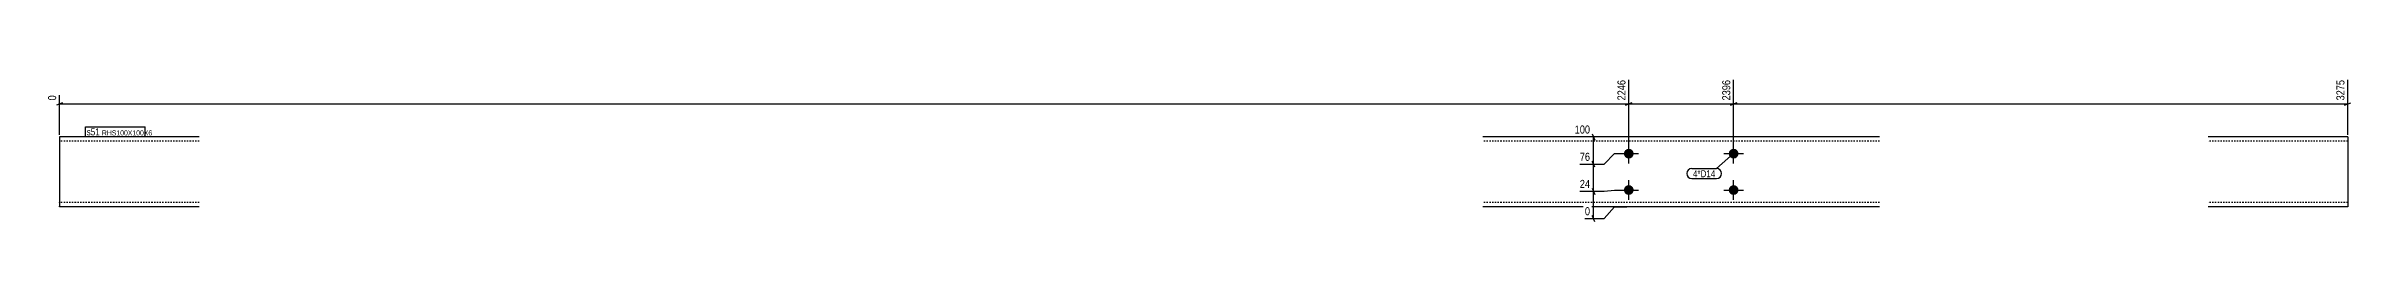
# Model space of a CAD drawing. Header units: millimetres. Extents: x 7 to 12596, y 9 to 214.
# Drawn here: x 7 to 3305, y 9 to 214 of the extents above; entities that cross this region are included whole.
import ezdxf

# ---------------------------------------------------------------- set-up
doc = ezdxf.new("R2010")
doc.units = ezdxf.units.MM
doc.linetypes.add('DXK_LINE_DOT2', pattern=[3.9198, 1.9599, -1.9599])
for name, color, linetype in [('MÅLSÆTNING', 7, 'Continuous'), ('STÅL', 7, 'Continuous'), ('TEKST', 7, 'Continuous')]:
    doc.layers.add(name, color=color, linetype=linetype)
doc.styles.add('Arial Narrow', font='ARIALN.TTF', dxfattribs={"height": 0.2})

msp = doc.modelspace()

# ---------------------------------------------------------------- hatches: boundary and pattern name
at = {"layer": 'STÅL', "linetype": 'Continuous'}
for points in [[(2271.8, 113.3, -1), (2271.8, 99.3, -1)], [(2421.8, 113.3, -1), (2421.8, 99.3, -1)], [(2271.8, 61.3, -1), (2271.8, 47.3, -1)], [(2421.8, 61.3, -1), (2421.8, 47.3, -1)]]:
    msp.add_hatch(color=3, dxfattribs=at).paths.add_polyline_path(points)

# ---------------------------------------------------------------- linework, layer by layer
at = {"layer": 'MÅLSÆTNING', "color": 7, "linetype": 'Continuous'}
for p, q in [((2271.8, 109.3), (2271.8, 211.7)), ((2271.8, 109.3), (2271.8, 211.7)), ((2421.8, 109.3), (2421.8, 211.7)), ((2421.8, 109.3), (2421.8, 211.7)), ((3300.8, 133.3), (3300.8, 211.7)), ((30.3, 179.1), (21.3, 175.5)), ((25.8, 133.3), (25.8, 189.7)), ((25.8, 177.3), (2271.8, 177.3)), ((2276.3, 179.1), (2267.3, 175.5)), ((2267.3, 175.5), (2276.3, 179.1)), ((2271.8, 177.3), (2421.8, 177.3)), ((2426.3, 179.1), (2417.3, 175.5)), ((2417.3, 175.5), (2426.3, 179.1)), ((2421.8, 177.3), (3300.8, 177.3)), ((3296.3, 175.5), (3305.3, 179.1)), ((2219.6, 134.8), (2223.2, 125.8)), ((2268.8, 130.3), (2194.4, 130.3)), ((2221.4, 91.3), (2221.4, 130.3)), ((2236.4, 91.3), (2251.4, 106.3)), ((2236.4, 91.3), (2251.4, 106.3)), ((2251.4, 106.3), (2268.8, 106.3)), ((2251.4, 106.3), (2268.8, 106.3)), ((2201.7, 91.3), (2236.4, 91.3)), ((2201.7, 91.3), (2236.4, 91.3)), ((2223.2, 86.8), (2219.6, 95.8)), ((2223.2, 86.8), (2219.6, 95.8)), ((2221.4, 52.5), (2221.4, 91.3)), ((2201.7, 52.5), (2236.4, 52.5)), ((2201.7, 52.5), (2236.4, 52.5)), ((2219.6, 57), (2223.2, 48)), ((2219.6, 57), (2223.2, 48)), ((2221.4, 13.5), (2221.4, 52.5)), ((2236.4, 52.5), (2251.4, 54.3)), ((2236.4, 52.5), (2251.4, 54.3)), ((2251.4, 54.3), (2268.8, 54.3)), ((2251.4, 54.3), (2268.8, 54.3)), ((2209, 13.5), (2236.4, 13.5)), ((2223.2, 9), (2219.6, 18)), ((2236.4, 13.5), (2251.4, 30.3)), ((2251.4, 30.3), (2268.8, 30.3))]:
    msp.add_line(p, q, dxfattribs=at)
at = {"layer": 'STÅL', "color": 2, "linetype": 'Continuous'}
for p, q in [((225.8, 130.3), (25.8, 130.3)), ((25.8, 130.3), (25.8, 31.2)), ((2630.8, 130.3), (2062.8, 130.3)), ((3300.8, 130.3), (3100.8, 130.3)), ((3300.8, 130.3), (3300.8, 30.3)), ((25.8, 30.3), (25.8, 31.2)), ((225.8, 30.3), (25.8, 30.3)), ((2630.8, 30.3), (2062.8, 30.3)), ((3300.8, 30.3), (3100.8, 30.3))]:
    msp.add_line(p, q, dxfattribs=at)
at = {"layer": 'STÅL', "color": 7, "linetype": 'DXK_LINE_DOT2'}
for p, q in [((225.8, 124.3), (25.8, 124.3)), ((2630.8, 124.3), (2062.8, 124.3)), ((3300.8, 124.3), (3100.8, 124.3)), ((25.8, 36.3), (25.8, 36.8)), ((225.8, 36.3), (25.8, 36.3)), ((2630.8, 36.3), (2062.8, 36.3)), ((3300.8, 36.3), (3100.8, 36.3)), ((3300.8, 36.3), (3300.8, 36.8))]:
    msp.add_line(p, q, dxfattribs=at)
at = {"layer": 'STÅL', "color": 3, "linetype": 'Continuous'}
for p, q in [((2257.8, 106.3), (2285.8, 106.3)), ((2271.8, 92.3), (2271.8, 120.3)), ((2407.8, 106.3), (2435.8, 106.3)), ((2421.8, 92.3), (2421.8, 120.3)), ((2271.8, 40.3), (2271.8, 68.3)), ((2421.8, 40.3), (2421.8, 68.3)), ((2257.8, 54.3), (2285.8, 54.3)), ((2407.8, 54.3), (2435.8, 54.3))]:
    msp.add_line(p, q, dxfattribs=at)

# ---------------------------------------------------------------- wipeouts: each hides what was drawn before it
at = {"color": 0}
msp.add_wipeout([(2395.7, 72.6), (2395.7, 83.1), (2363.7, 83.1), (2363.7, 72.6)], dxfattribs=at).dxf.layer = 'TEKST'

# ---------------------------------------------------------------- next in the draw order: wipeouts: each hides what was drawn before it
at = {"color": 0, "linetype": 'Continuous'}
for points in [[(2269.4, 214.1), (2252.6, 214.1), (2252.6, 180), (2269.4, 180)], [(2419.4, 214.1), (2402.6, 214.1), (2402.6, 180), (2419.4, 180)], [(3298.4, 214.1), (3281.6, 214.1), (3281.6, 180), (3298.4, 180)], [(23.4, 192.1), (6.6, 192.1), (6.6, 180), (23.4, 180)], [(2218.7, 132.7), (2218.7, 149.5), (2192, 149.5), (2192, 132.7)], [(2218.7, 93.7), (2218.7, 110.5), (2199.3, 110.5), (2199.3, 93.7)], [(2218.7, 54.9), (2218.7, 71.7), (2199.3, 71.7), (2199.3, 54.9)], [(2218.7, 15.9), (2218.7, 32.7), (2206.6, 32.7), (2206.6, 15.9)]]:
    msp.add_wipeout(points, dxfattribs=at).dxf.layer = 'MÅLSÆTNING'
at = {"color": 0}
for points in [[(83.3, 132.4), (83.3, 142.9), (64.8, 142.9), (64.8, 132.4)], [(2395.7, 72.6), (2395.7, 83.1), (2363.7, 83.1), (2363.7, 72.6)]]:
    msp.add_wipeout(points, dxfattribs=at).dxf.layer = 'TEKST'

# ---------------------------------------------------------------- next in the draw order: linework, layer by layer
at = {"layer": 'TEKST', "color": 7, "linetype": 'Continuous'}
for p, q in [((2421.8, 106.3), (2397.5, 84.9)), ((2361.9, 84.9), (2397.5, 84.9)), ((2361.9, 70.8), (2397.5, 70.8))]:
    msp.add_line(p, q, dxfattribs=at)
for centre, start, end in [((2361.9, 77.9), 90, 270), ((2397.5, 77.9), 270, 90)]:
    msp.add_arc(centre, 7.05, start, end, dxfattribs=at)

# ---------------------------------------------------------------- next in the draw order: texts
at = {"layer": 'MÅLSÆTNING', "color": 3, "linetype": 'Continuous', "style": 'Arial Narrow'}
for s, height, p in [('2246', 11.45, (2267, 182.4)), ('2396', 11.45, (2417, 182.4)), ('3275', 11.45, (3296, 182.4)), ('0', 11.5, (21, 182.4))]:
    msp.add_text(s, height=height, rotation=90.0002, dxfattribs=at).set_placement(p)
for s, height, p in [('100', 11.45, (2194.4, 135.1)), ('76', 11.45, (2201.7, 96.1)), ('24', 11.45, (2201.7, 57.3)), ('0', 11.5, (2209, 18.3))]:
    msp.add_text(s, height=height, dxfattribs=at).set_placement(p)
at = {"layer": 'TEKST', "color": 3, "style": 'Arial Narrow'}
msp.add_text('4*D14', height=10.02, dxfattribs=at).set_placement((2363.7, 72.6))

# ---------------------------------------------------------------- next in the draw order: wipeouts: each hides what was drawn before it
at = {"color": 0}
msp.add_wipeout([(83.3, 132.4), (83.3, 142.9), (64.8, 142.9), (64.8, 132.4)], dxfattribs=at).dxf.layer = 'TEKST'

# ---------------------------------------------------------------- next in the draw order: linework, layer by layer
at = {"layer": 'TEKST', "color": 7, "linetype": 'Continuous'}
msp.add_line((63, 130.6), (63, 144.7), dxfattribs=at)

# ---------------------------------------------------------------- next in the draw order: wipeouts: each hides what was drawn before it
at = {"color": 0}
msp.add_wipeout([(146.8, 132.4), (146.8, 139.9), (86.5, 139.9), (86.5, 132.4)], dxfattribs=at).dxf.layer = 'TEKST'

# ---------------------------------------------------------------- next in the draw order: wipeouts: each hides what was drawn before it
msp.add_wipeout([(146.8, 132.4), (146.8, 139.9), (86.5, 139.9), (86.5, 132.4)], dxfattribs=at).dxf.layer = 'TEKST'

# ---------------------------------------------------------------- next in the draw order: linework, layer by layer
at = {"layer": 'TEKST', "color": 7, "linetype": 'Continuous'}
for p, q in [((63, 144.7), (148.6, 144.7)), ((148.6, 130.6), (148.6, 144.7)), ((63, 130.6), (148.6, 130.6))]:
    msp.add_line(p, q, dxfattribs=at)

# ---------------------------------------------------------------- next in the draw order: texts
at = {"layer": 'TEKST', "color": 3, "style": 'Arial Narrow'}
for s, height, p in [('s51', 10.02, (64.8, 132.4)), ('RHS100X100X6', 7.158, (86.5, 132.4))]:
    msp.add_text(s, height=height, dxfattribs=at).set_placement(p)

doc.saveas('drawing.dxf')
